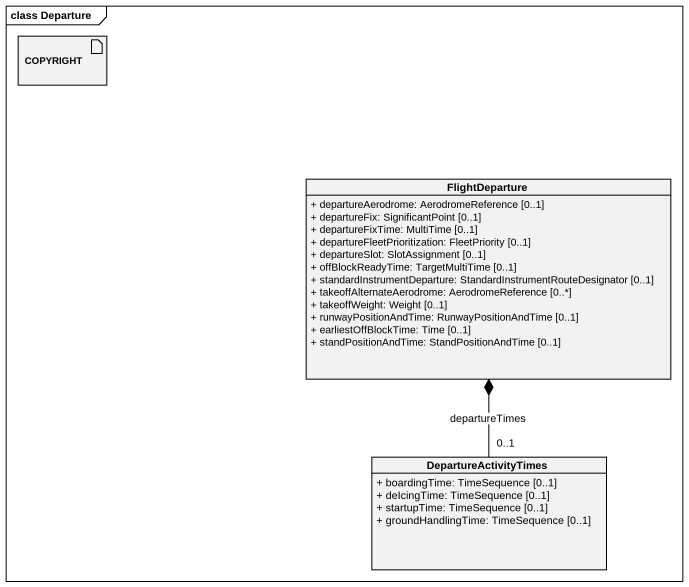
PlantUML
@startuml
mainframe class Departure
allowmixing
hide circle
hide empty members
skinparam classAttributeIconSize 0
artifact COPYRIGHT
class FlightDeparture {
  + departureAerodrome: AerodromeReference [0..1]
  + departureFix: SignificantPoint [0..1]
  + departureFixTime: MultiTime [0..1]
  + departureFleetPrioritization: FleetPriority [0..1]
  + departureSlot: SlotAssignment [0..1]
  + offBlockReadyTime: TargetMultiTime [0..1]
  + standardInstrumentDeparture: StandardInstrumentRouteDesignator [0..1]
  + takeoffAlternateAerodrome: AerodromeReference [0..*]
  + takeoffWeight: Weight [0..1]
  + runwayPositionAndTime: RunwayPositionAndTime [0..1]
  + earliestOffBlockTime: Time [0..1]
  + standPositionAndTime: StandPositionAndTime [0..1]
}
class DepartureActivityTimes {
  + boardingTime: TimeSequence [0..1]
  + deIcingTime: TimeSequence [0..1]
  + startupTime: TimeSequence [0..1]
  + groundHandlingTime: TimeSequence [0..1]
}
FlightDeparture *-- "0..1" DepartureActivityTimes : departureTimes
@enduml
